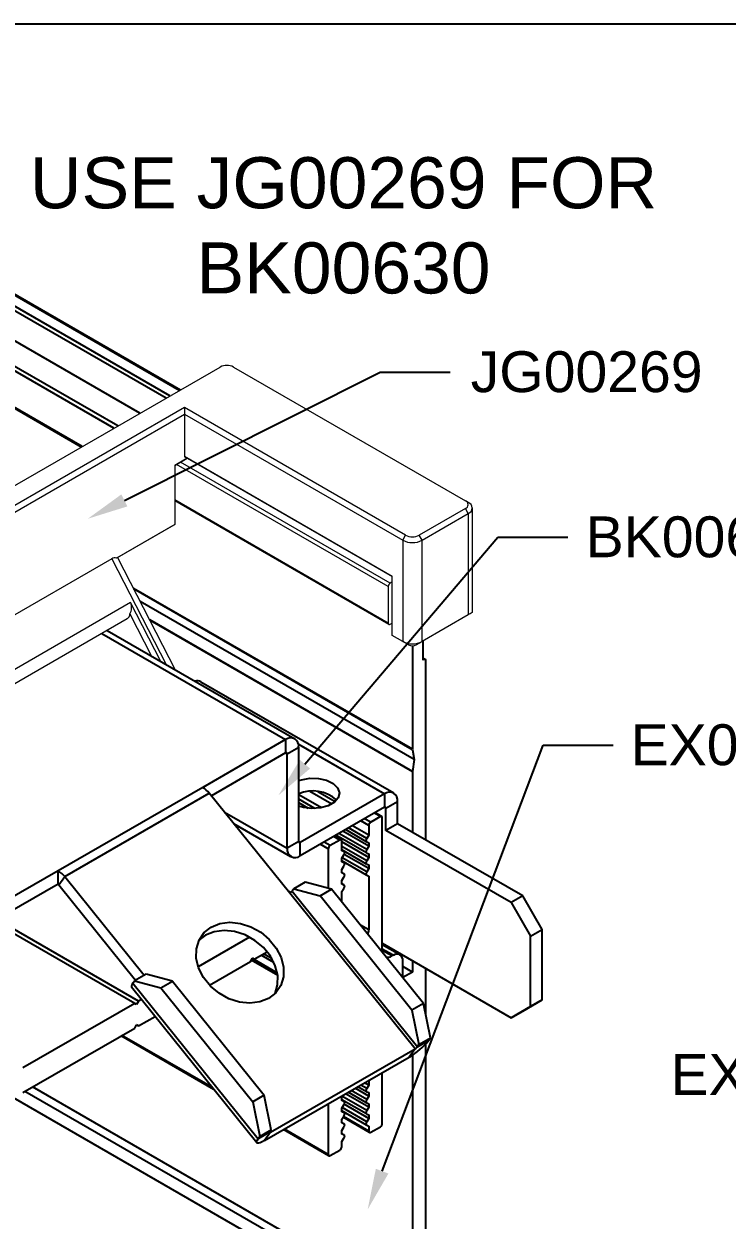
# Model space of a CAD drawing. Extents: x -0.1 to 11.3, y -13.9 to 0.
# Drawn here: x 2.934 to 5.512, y -4.389 to 0 of the extents above; entities that cross this region are included whole.
import ezdxf
from ezdxf import colors
from ezdxf.entities.mleader import LeaderData, LeaderLine
from ezdxf.math import Vec2, Vec3

# ---------------------------------------------------------------- set-up
doc = ezdxf.new("R2010")
doc.units = 0
doc.header["$LTSCALE"] = 0.5
doc.header["$MEASUREMENT"] = 0
for name, color, linetype in [('Brackets', 181, 'CONTINUOUS'), ('FAB DWG', 221, 'CONTINUOUS'), ('Housing', 150, 'CONTINUOUS')]:
    doc.layers.add(name, color=color, linetype=linetype)
doc.layers.add('Jig', color=41, linetype='CONTINUOUS', lineweight=13)
doc.layers.add('Text-Unprinted', color=131, linetype='CONTINUOUS', plot=False)
doc.styles.get("Standard").update_dxf_attribs({"font": 'arial.ttf'})

msp = doc.modelspace()

# ---------------------------------------------------------------- linework, layer by layer
at = {"layer": 'Brackets', "linetype": 'Continuous', "lineweight": 25, "transparency": 16777216}
for p, q in [((3.2192, -2.2372), (3.8933, -2.6262)), ((3.239, -2.2257), (3.9272, -2.6229)), ((3.5825, -2.414), (4.2896, -2.8221)), ((3.8933, -2.6262), (3.5896, -2.8015)), ((3.8933, -2.6262), (3.8933, -2.6751)), ((3.8933, -2.6751), (3.6211, -2.8322)), ((3.8933, -2.6751), (3.899, -2.6783)), ((3.899, -2.6783), (3.9413, -2.6539)), ((3.9403, -2.6434), (4.2557, -2.8254)), ((3.9413, -3.0004), (3.9413, -2.6539)), ((3.899, -3.0248), (3.899, -2.6783)), ((3.5896, -2.8015), (3.0593, -3.1076)), ((3.0833, -3.1289), (3.6136, -2.8228)), ((3.9087, -3.1898), (3.6136, -2.8228)), ((4.2557, -2.8254), (3.9469, -3.0036)), ((4.2557, -2.8254), (4.2557, -2.8742)), ((3.6695, -2.8923), (3.899, -3.0248)), ((4.2557, -2.8742), (3.9469, -3.0525)), ((4.2557, -2.8742), (4.2614, -2.8775)), ((4.2614, -2.8775), (4.3037, -2.8531)), ((4.2614, -2.9592), (4.2614, -2.8775)), ((4.3037, -2.9348), (4.3037, -2.8531)), ((3.913, -3.0558), (3.7039, -2.9351)), ((4.3037, -2.9348), (4.2614, -2.9592)), ((4.7633, -3.2), (4.3037, -2.9348)), ((4.721, -3.2244), (4.2614, -2.9592)), ((3.9413, -3.0004), (3.899, -3.0248)), ((3.9413, -3.0004), (3.9469, -3.0036)), ((3.9469, -3.0525), (3.9469, -3.0036)), ((3.0593, -3.1076), (2.7556, -3.2829)), ((3.0593, -3.1564), (3.0593, -3.1076)), ((3.0593, -3.1564), (2.7556, -3.3317)), ((3.0621, -3.1589), (3.0833, -3.1289)), ((3.0621, -3.1589), (3.3433, -3.5087)), ((3.0833, -3.1289), (3.3742, -3.4908)), ((3.9654, -3.1496), (3.9231, -3.174)), ((4.062, -3.1754), (3.9654, -3.1496)), ((3.912, -3.1876), (3.9024, -3.1821)), ((4.3679, -3.7611), (3.9087, -3.1898)), ((3.9231, -3.174), (3.9171, -3.1825)), ((3.9171, -3.1825), (4.3764, -3.7538)), ((3.9231, -3.174), (4.0197, -3.1998)), ((4.0197, -3.1998), (4.062, -3.1754)), ((4.3565, -3.6188), (4.0197, -3.1998)), ((4.3988, -3.5944), (4.062, -3.1754)), ((4.7633, -3.2), (4.721, -3.2244)), ((4.834, -3.3225), (4.7633, -3.2)), ((4.721, -3.2244), (4.7917, -3.3469)), ((4.7917, -3.3469), (4.834, -3.3225)), ((4.834, -3.5814), (4.834, -3.3225)), ((3.5991, -3.3441), (3.5756, -3.3621)), ((4.248, -3.3736), (4.721, -3.6466)), ((4.7917, -3.6058), (4.7917, -3.3469)), ((3.3332, -3.5195), (3.3392, -3.511)), ((3.3815, -3.4866), (3.3392, -3.511)), ((3.3392, -3.511), (3.4358, -3.5368)), ((3.4781, -3.5124), (3.3815, -3.4866)), ((3.7876, -4.1057), (3.3283, -3.5343)), ((3.3332, -3.5195), (3.7925, -4.0908)), ((3.4358, -3.5368), (3.4781, -3.5124)), ((3.4358, -3.5368), (3.7726, -3.9558)), ((3.4781, -3.5124), (3.8149, -3.9314)), ((4.3988, -3.5944), (4.3565, -3.6188)), ((4.4247, -3.7209), (4.3988, -3.5944)), ((4.7633, -3.6222), (4.834, -3.5814)), ((4.834, -3.5814), (4.7917, -3.6058)), ((4.3565, -3.6188), (4.3824, -3.7453)), ((4.7917, -3.6058), (4.721, -3.6466)), ((4.721, -3.6466), (4.7633, -3.6222)), ((4.3764, -3.7538), (4.4187, -3.7294)), ((4.3824, -3.7453), (4.4247, -3.7209)), ((4.4187, -3.7294), (4.4247, -3.7209)), ((3.8376, -4.0672), (4.3679, -3.7611)), ((4.3679, -3.7611), (4.3468, -3.7912)), ((4.3764, -3.7538), (4.3824, -3.7453)), ((3.8165, -4.0973), (4.3468, -3.7912)), ((3.8149, -3.9314), (3.7726, -3.9558)), ((3.8408, -4.0579), (3.8149, -3.9314)), ((3.7726, -3.9558), (3.7985, -4.0823)), ((3.8348, -4.0664), (3.7925, -4.0908)), ((3.7985, -4.0823), (3.8408, -4.0579)), ((3.8376, -4.0672), (3.8165, -4.0973)), ((3.8408, -4.0579), (3.8348, -4.0664)), ((3.8358, -4.065), (3.8376, -4.0672)), ((3.7985, -4.0823), (3.7925, -4.0908))]:
    msp.add_line(p, q, dxfattribs=at)
at = {"layer": 'Brackets', "linetype": 'Continuous', "lineweight": 25, "transparency": 16777216, "flags": 128}
for points in [[(3.9413, -2.7767), (3.9512, -2.7734), (3.9818, -2.7682), (4.0136, -2.7689), (4.0433, -2.7756), (4.0676, -2.7875), (4.0839, -2.8033), (4.0904, -2.8213), (4.0865, -2.8395), (4.0725, -2.856), (4.05, -2.869), (4.0213, -2.8771), (3.9897, -2.8794), (3.9586, -2.8756), (3.9413, -2.8705)], [(3.6203, -3.314), (3.6524, -3.301), (3.6889, -3.2964), (3.7274, -3.3004), (3.7659, -3.3128), (3.802, -3.3329), (3.8336, -3.3595), (3.859, -3.3911), (3.8767, -3.4258), (3.8855, -3.4616), (3.8851, -3.4965), (3.8754, -3.5284), (3.857, -3.5554), (3.8309, -3.576), (3.7988, -3.589), (3.7623, -3.5936), (3.7238, -3.5896), (3.6853, -3.5772), (3.6492, -3.5571), (3.6176, -3.5305), (3.5922, -3.4989), (3.5745, -3.4642), (3.5657, -3.4283), (3.5661, -3.3935), (3.5758, -3.3616), (3.5942, -3.3346), (3.6203, -3.314)], [(3.8545, -3.558), (3.8639, -3.5266), (3.8644, -3.4917), (3.8555, -3.4559), (3.8379, -3.4212), (3.8125, -3.3896), (3.7808, -3.363), (3.7447, -3.3429), (3.7063, -3.3305), (3.6677, -3.3264), (3.6313, -3.3311), (3.5991, -3.3441)], [(3.3332, -3.5195), (3.3295, -3.5257), (3.3277, -3.5305), (3.328, -3.5338), (3.3283, -3.5343)], [(3.8376, -4.0672), (3.8366, -4.0678), (3.8357, -4.0681), (3.8349, -4.0683), (3.8344, -4.0683), (3.8342, -4.0681), (3.8341, -4.0677), (3.8343, -4.0672), (3.8348, -4.0664)], [(3.8165, -4.0973), (3.8076, -4.102), (3.7999, -4.1053), (3.7939, -4.1069), (3.7896, -4.1069), (3.7873, -4.1051), (3.787, -4.1018), (3.7887, -4.097), (3.7925, -4.0908)]]:
    msp.add_lwpolyline(points, dxfattribs=at)
at = {"layer": 'Brackets', "linetype": 'Continuous', "lineweight": 25, "transparency": 16777216}
for centre, radius, start, end in [((3.5695, -2.4389), 0.0281, 62.4048, 106.2574), ((3.912, -2.6492), 0.0296, 350.7797, 129.185), ((3.8955, -2.6778), 0.00349, 350.7797, 129.185), ((3.544, -2.8771), 0.0882, 37.9797, 58.8998), ((3.9935, -2.9451), 0.1305, 48.0715, 113.6028), ((4.2744, -2.8484), 0.0296, 350.7797, 129.185), ((4.2579, -2.877), 0.00349, 350.7797, 129.185), ((3.9282, -3.0295), 0.0296, 170.7797, 309.185), ((3.9447, -3.0009), 0.00349, 170.7797, 309.185), ((3.0137, -3.1831), 0.0882, 37.9797, 58.8998), ((3.0539, -3.1653), 0.0104, 37.9797, 58.8998), ((3.8934, -3.1634), 0.0305, 300.0994, 321.2368), ((4.2172, -3.5676), 0.2585, 300.0994, 321.2368), ((4.3526, -3.7347), 0.0305, 300.0994, 321.2368)]:
    msp.add_arc(centre, radius, start, end, dxfattribs=at)
at = {"layer": 'Housing', "linetype": 'Continuous', "lineweight": 25, "transparency": 16777216}
for p, q in [((3.5044, -1.3448), (2.3844, -0.6984)), ((2.387, -0.6965), (3.5073, -1.3431)), ((3.4549, -1.3733), (2.3416, -0.7308)), ((3.469, -1.3652), (2.3538, -0.7215)), ((3.3594, -1.4285), (2.2599, -0.7939)), ((3.2639, -1.4836), (2.1792, -0.8575)), ((3.2781, -1.4754), (2.1911, -0.848)), ((3.1443, -1.5526), (2.0797, -0.9382)), ((3.1472, -1.5509), (2.0821, -0.9362)), ((4.3583, -2.6615), (3.3358, -2.0714)), ((4.3584, -2.6631), (3.3368, -2.0735)), ((4.3653, -2.6991), (3.3601, -2.1189)), ((4.3584, -2.7431), (3.395, -2.1871)), ((4.3583, -2.7448), (3.3963, -2.1896)), ((4.3583, -2.2819), (4.3583, -2.6615)), ((4.3972, -2.3345), (4.3972, -2.2642)), ((4.3972, -2.327), (4.4057, -2.332)), ((4.4007, -2.3324), (4.3972, -2.3304)), ((4.4007, -2.3324), (4.3972, -2.3345)), ((4.4078, -2.9949), (4.4078, -2.3365)), ((4.3584, -2.6631), (4.3653, -2.6991)), ((4.3653, -2.6991), (4.3584, -2.7431)), ((4.3583, -2.7448), (4.3583, -2.9663)), ((4.0247, -2.8765), (3.9413, -2.8283)), ((4.0006, -2.8793), (3.9413, -2.845)), ((4.0623, -2.863), (3.9825, -2.8169)), ((4.0749, -2.854), (4.0118, -2.8176)), ((3.9778, -2.8786), (3.9413, -2.8576)), ((4.2409, -2.9089), (4.2182, -2.8959)), ((4.2212, -2.8942), (4.2459, -2.9085)), ((4.1985, -2.9416), (4.1687, -2.9244)), ((4.2055, -2.9294), (4.1829, -2.9163)), ((4.2409, -2.9089), (4.2055, -2.9294)), ((4.248, -3.3998), (4.248, -2.913)), ((4.0924, -2.9946), (4.0697, -2.9816)), ((4.0727, -2.9799), (4.0974, -2.9942)), ((4.1901, -3.042), (4.0776, -2.9771)), ((4.1906, -3.0297), (4.0884, -2.9708)), ((4.1985, -3.0176), (4.1029, -2.9624)), ((4.1901, -3.0012), (4.1129, -2.9566)), ((4.1906, -2.9889), (4.1238, -2.9504)), ((4.1985, -2.9767), (4.1383, -2.942)), ((4.1985, -2.9767), (4.1906, -2.9889)), ((4.1985, -2.9416), (4.1985, -2.9767)), ((4.05, -3.0273), (4.0202, -3.0101)), ((4.057, -3.0151), (4.0344, -3.002)), ((4.05, -3.0273), (4.05, -3.1722)), ((4.0924, -2.9946), (4.057, -3.0151)), ((4.0995, -3.0339), (4.0995, -2.9987)), ((4.1985, -3.0584), (4.0995, -3.0013)), ((4.1906, -3.0706), (4.0995, -3.018)), ((4.1906, -3.0014), (4.1985, -3.0045)), ((4.1985, -3.0176), (4.1906, -3.0297)), ((4.1985, -3.0045), (4.1985, -3.0176)), ((4.1901, -3.0829), (4.0995, -3.0305)), ((4.0995, -3.0324), (4.1078, -3.0372)), ((4.1073, -3.037), (4.0995, -3.0324)), ((4.1073, -3.037), (4.0995, -3.0339)), ((4.0995, -3.0616), (4.1073, -3.0495)), ((4.0995, -3.0747), (4.0995, -3.0616)), ((4.1901, -3.1237), (4.0995, -3.0714)), ((4.1906, -3.1114), (4.1008, -3.0596)), ((4.1985, -3.0992), (4.1085, -3.0473)), ((4.1906, -3.0423), (4.1985, -3.0453)), ((4.1985, -3.0584), (4.1906, -3.0706)), ((4.1985, -3.0453), (4.1985, -3.0584)), ((4.0995, -3.0732), (4.1078, -3.078)), ((4.1073, -3.0778), (4.0995, -3.0732)), ((4.1073, -3.0778), (4.0995, -3.0747)), ((4.0995, -3.1025), (4.1073, -3.0903)), ((4.0995, -3.1155), (4.0995, -3.1025)), ((4.0995, -3.114), (4.1078, -3.1188)), ((4.1073, -3.1186), (4.0995, -3.1141)), ((4.1073, -3.1186), (4.0995, -3.1155)), ((4.1906, -3.0831), (4.1985, -3.0862)), ((4.1985, -3.0992), (4.1906, -3.1114)), ((4.1985, -3.0862), (4.1985, -3.0992)), ((4.0995, -3.1433), (4.1073, -3.1311)), ((4.0995, -3.1564), (4.0995, -3.1433)), ((4.0995, -3.1549), (4.1078, -3.1597)), ((4.1073, -3.1595), (4.0995, -3.1549)), ((4.1073, -3.1595), (4.0995, -3.1564)), ((4.1906, -3.1239), (4.1985, -3.127)), ((4.1985, -3.127), (4.1985, -3.3247)), ((4.0995, -3.1841), (4.1073, -3.172)), ((4.0995, -3.222), (4.0995, -3.1841)), ((3.3542, -3.5862), (2.8344, -3.2862)), ((3.34, -3.5944), (2.8202, -3.2944)), ((4.1985, -3.3247), (4.1678, -3.307)), ((3.7615, -3.3511), (3.573, -3.4599)), ((4.248, -3.378), (4.3126, -3.4153)), ((3.7784, -3.4318), (3.8258, -3.4045)), ((3.8504, -3.4438), (3.804, -3.417)), ((3.8435, -3.4304), (3.8122, -3.4123)), ((4.2876, -3.4177), (4.248, -3.3949)), ((4.2833, -3.4202), (4.248, -3.3998)), ((4.2876, -3.4177), (4.2833, -3.4202)), ((3.614, -3.5267), (3.7643, -3.44)), ((3.7643, -3.44), (3.7714, -3.4277)), ((3.8643, -3.4912), (3.7671, -3.4351)), ((3.7708, -3.4287), (3.8628, -3.4818)), ((3.7784, -3.4318), (3.7714, -3.4277)), ((3.7714, -3.4277), (3.7784, -3.4318)), ((4.3229, -3.4994), (4.3229, -3.4382)), ((4.3583, -3.479), (4.3229, -3.4586)), ((4.3583, -3.4373), (4.3583, -3.479)), ((4.4078, -3.638), (4.4078, -3.4659)), ((4.3583, -3.479), (4.3229, -3.4994)), ((3.34, -3.5944), (2.9299, -3.8311)), ((3.3471, -3.5985), (3.34, -3.5944)), ((3.3542, -3.5862), (3.3471, -3.5985)), ((3.365, -3.58), (3.3542, -3.5862)), ((3.3542, -3.6767), (3.4147, -3.6418)), ((2.9299, -3.9215), (3.34, -3.6848)), ((3.34, -3.6848), (3.3471, -3.6726)), ((3.3542, -3.6767), (3.3471, -3.6726)), ((3.3471, -3.6726), (3.3542, -3.6767)), ((3.6299, -3.9095), (3.2903, -3.7135)), ((3.6248, -3.9032), (3.2933, -3.7118)), ((4.4078, -5.0543), (4.4078, -3.7426)), ((4.3582, -3.7841), (4.3582, -4.7047)), ((4.248, -4.0343), (4.248, -3.8483)), ((4.3582, -4.7047), (2.9656, -3.9009)), ((4.1985, -3.9346), (4.1484, -3.9057)), ((4.1901, -3.9183), (4.1584, -3.8999)), ((4.1906, -3.906), (4.1693, -3.8937)), ((4.1985, -3.8938), (4.1837, -3.8853)), ((4.1985, -3.8938), (4.1906, -3.906)), ((4.1985, -3.8768), (4.1985, -3.8938)), ((4.3582, -4.7851), (2.8959, -3.9411)), ((4.3651, -4.7408), (2.9377, -3.917)), ((4.0995, -3.9509), (4.0995, -3.934)), ((4.1906, -3.9876), (4.0995, -3.935)), ((4.1901, -3.9999), (4.0995, -3.9476)), ((4.0995, -3.9494), (4.1078, -3.9542)), ((4.1073, -3.954), (4.0995, -3.9495)), ((4.1985, -3.9755), (4.113, -3.9261)), ((4.1901, -3.9591), (4.123, -3.9204)), ((4.1906, -3.9468), (4.1339, -3.9141)), ((4.1906, -3.9185), (4.1985, -3.9216)), ((4.1985, -3.9346), (4.1906, -3.9468)), ((4.1985, -3.9216), (4.1985, -3.9346)), ((4.05, -3.9625), (4.05, -4.1485)), ((4.1073, -3.954), (4.0995, -3.9509)), ((4.0995, -3.9787), (4.1073, -3.9665)), ((4.0995, -3.9918), (4.0995, -3.9787)), ((4.1901, -4.0408), (4.0995, -3.9884)), ((4.0995, -3.9903), (4.1078, -3.9951)), ((4.1073, -3.9949), (4.0995, -3.9903)), ((4.1073, -3.9949), (4.0995, -3.9918)), ((4.1906, -4.0285), (4.1008, -3.9766)), ((4.1985, -4.0163), (4.1085, -3.9644)), ((4.1906, -3.9593), (4.1985, -3.9624)), ((4.1985, -3.9755), (4.1906, -3.9876)), ((4.1985, -3.9624), (4.1985, -3.9755)), ((4.0995, -4.0195), (4.1073, -4.0074)), ((4.0995, -4.0326), (4.0995, -4.0195)), ((4.0995, -4.0311), (4.1078, -4.0359)), ((4.1073, -4.0357), (4.0995, -4.0311)), ((4.1073, -4.0357), (4.0995, -4.0326)), ((4.2005, -4.0674), (4.1044, -4.0119)), ((4.1985, -4.0628), (4.106, -4.0095)), ((4.1906, -4.0001), (4.1985, -4.0032)), ((4.1985, -4.0163), (4.1906, -4.0285)), ((4.1985, -4.0032), (4.1985, -4.0163)), ((4.052, -4.1531), (3.8859, -4.0572)), ((4.05, -4.1485), (3.8888, -4.0555)), ((4.0995, -4.0604), (4.1073, -4.0482)), ((4.0995, -4.0734), (4.0995, -4.0604)), ((4.0995, -4.0719), (4.1078, -4.0767)), ((4.1073, -4.0765), (4.0995, -4.072)), ((4.1073, -4.0765), (4.0995, -4.0734)), ((4.1906, -4.041), (4.1985, -4.0441)), ((4.1985, -4.0441), (4.1985, -4.0628)), ((4.2055, -4.0669), (4.2409, -4.0465)), ((4.0995, -4.1012), (4.1073, -4.089)), ((4.0995, -4.12), (4.0995, -4.1012)), ((4.057, -4.1526), (4.0924, -4.1322))]:
    msp.add_line(p, q, dxfattribs=at)
at = {"layer": 'Housing', "linetype": 'Continuous', "transparency": 16777216}
msp.add_line((3.9471, -2.8725), (3.9413, -2.8691), dxfattribs=at)
at = {"layer": 'Housing', "linetype": 'Continuous', "lineweight": 25, "transparency": 16777216, "flags": 128}
for points in [[(4.1906, -2.9889), (4.1895, -2.9908), (4.1887, -2.9928), (4.1882, -2.9948), (4.1881, -2.9966), (4.1882, -2.9983), (4.1887, -2.9997), (4.1895, -3.0008), (4.1906, -3.0014)], [(4.1073, -3.0495), (4.1084, -3.0476), (4.1092, -3.0456), (4.1097, -3.0436), (4.1099, -3.0418), (4.1097, -3.0401), (4.1092, -3.0387), (4.1084, -3.0376), (4.1073, -3.037)], [(4.1906, -3.0297), (4.1895, -3.0316), (4.1887, -3.0336), (4.1882, -3.0356), (4.1881, -3.0375), (4.1882, -3.0391), (4.1887, -3.0405), (4.1895, -3.0416), (4.1906, -3.0423)], [(4.1906, -3.0706), (4.1895, -3.0725), (4.1887, -3.0745), (4.1882, -3.0764), (4.1881, -3.0783), (4.1882, -3.08), (4.1887, -3.0814), (4.1895, -3.0824), (4.1906, -3.0831)], [(4.1073, -3.0903), (4.1084, -3.0884), (4.1092, -3.0864), (4.1097, -3.0845), (4.1099, -3.0826), (4.1097, -3.0809), (4.1092, -3.0795), (4.1084, -3.0785), (4.1073, -3.0778)], [(4.1906, -3.1114), (4.1895, -3.1133), (4.1887, -3.1153), (4.1882, -3.1173), (4.1881, -3.1191), (4.1882, -3.1208), (4.1887, -3.1222), (4.1895, -3.1232), (4.1906, -3.1239)], [(4.1073, -3.1311), (4.1084, -3.1292), (4.1092, -3.1273), (4.1097, -3.1253), (4.1099, -3.1234), (4.1097, -3.1217), (4.1092, -3.1204), (4.1084, -3.1193), (4.1073, -3.1186)], [(4.1073, -3.172), (4.1084, -3.1701), (4.1092, -3.1681), (4.1097, -3.1661), (4.1099, -3.1643), (4.1097, -3.1626), (4.1092, -3.1612), (4.1084, -3.1601), (4.1073, -3.1595)], [(4.1906, -3.906), (4.1895, -3.9079), (4.1887, -3.9099), (4.1882, -3.9118), (4.1881, -3.9137), (4.1882, -3.9154), (4.1887, -3.9168), (4.1895, -3.9178), (4.1906, -3.9185)], [(4.1906, -3.9468), (4.1895, -3.9487), (4.1887, -3.9507), (4.1882, -3.9527), (4.1881, -3.9545), (4.1882, -3.9562), (4.1887, -3.9576), (4.1895, -3.9586), (4.1906, -3.9593)], [(4.1073, -3.9665), (4.1084, -3.9646), (4.1092, -3.9627), (4.1097, -3.9607), (4.1099, -3.9588), (4.1097, -3.9571), (4.1092, -3.9558), (4.1084, -3.9547), (4.1073, -3.954)], [(4.1906, -3.9876), (4.1895, -3.9895), (4.1887, -3.9915), (4.1882, -3.9935), (4.1881, -3.9954), (4.1882, -3.997), (4.1887, -3.9984), (4.1895, -3.9995), (4.1906, -4.0001)], [(4.1073, -4.0074), (4.1084, -4.0055), (4.1092, -4.0035), (4.1097, -4.0015), (4.1099, -3.9997), (4.1097, -3.998), (4.1092, -3.9966), (4.1084, -3.9955), (4.1073, -3.9949)], [(4.1073, -4.0482), (4.1084, -4.0463), (4.1092, -4.0443), (4.1097, -4.0423), (4.1099, -4.0405), (4.1097, -4.0388), (4.1092, -4.0374), (4.1084, -4.0364), (4.1073, -4.0357)], [(4.1906, -4.0285), (4.1895, -4.0304), (4.1887, -4.0323), (4.1882, -4.0343), (4.1881, -4.0362), (4.1882, -4.0379), (4.1887, -4.0393), (4.1895, -4.0403), (4.1906, -4.041)], [(4.1073, -4.089), (4.1084, -4.0871), (4.1092, -4.0852), (4.1097, -4.0832), (4.1099, -4.0813), (4.1097, -4.0796), (4.1092, -4.0782), (4.1084, -4.0772), (4.1073, -4.0765)]]:
    msp.add_lwpolyline(points, dxfattribs=at)
at = {"layer": 'Housing', "linetype": 'Continuous', "transparency": 16777216, "flags": 128}
msp.add_lwpolyline([(4.2487, -3.4076), (4.2486, -3.4073), (4.248, -3.3998)], dxfattribs=at)
at = {"layer": 'Housing', "linetype": 'Continuous', "lineweight": 25, "transparency": 16777216}
for centre, radius, start, end in [((4.4035, -2.3358), 0.00437, 350.7797, 129.185), ((4.3663, -2.6616), 0.00807, 179.7219, 190.5865), ((4.3691, -2.7449), 0.0108, 170.8663, 179.7929), ((4.2138, -2.9423), 0.0154, 122.6023, 177.3977), ((4.2436, -2.9123), 0.00437, 350.7797, 129.185), ((4.0653, -3.028), 0.0154, 122.6023, 177.3977), ((4.0952, -2.998), 0.00437, 350.7797, 129.185), ((4.1626, -3.3234), 0.0359, 332.3612, 357.9956), ((4.2681, -3.398), 0.0269, 257.0937, 304.549), ((4.3014, -3.4347), 0.0218, 350.7797, 129.185), ((4.2326, -4.0336), 0.0154, 302.6023, 357.3977), ((4.2028, -4.0635), 0.00437, 170.7797, 309.185), ((4.0841, -4.1193), 0.0154, 302.6023, 357.3977), ((4.0543, -4.1492), 0.00437, 170.7797, 309.185)]:
    msp.add_arc(centre, radius, start, end, dxfattribs=at)
at = {"layer": 'Jig', "linetype": 'Continuous', "transparency": 16777216}
for p, q in [((1.3902, -2.565), (3.6529, -1.259)), ((3.7024, -1.259), (4.5527, -1.7498)), ((3.5221, -1.408), (1.6483, -2.4895)), ((1.6695, -2.5017), (3.5221, -1.4325)), ((4.3335, -1.8763), (3.5221, -1.408)), ((3.5221, -1.408), (3.5221, -1.4325)), ((3.5221, -1.4325), (3.5221, -1.5877)), ((3.5221, -1.4325), (4.3229, -1.8947)), ((3.5327, -1.5938), (3.4868, -1.6203)), ((3.4868, -1.6203), (3.5327, -1.5938)), ((3.4868, -1.6203), (3.4868, -1.8367)), ((4.2699, -2.0641), (3.4938, -1.6162)), ((4.277, -2.0519), (3.508, -1.6081)), ((3.5221, -1.5877), (3.5327, -1.5938)), ((4.284, -2.0274), (3.5221, -1.5877)), ((3.5327, -1.5938), (3.5327, -1.5938)), ((3.5327, -1.5938), (4.284, -2.0274)), ((4.2699, -2.1989), (3.4868, -1.7469)), ((4.272, -2.2035), (3.4868, -1.7503)), ((4.5633, -1.7559), (4.5527, -1.7498)), ((4.5527, -1.7784), (4.383, -1.8763)), ((4.3936, -1.8947), (4.5633, -1.7967)), ((4.5633, -1.7967), (4.5527, -1.7784)), ((4.5633, -1.7967), (4.5633, -2.1683)), ((4.578, -1.7763), (4.578, -2.1599)), ((3.4868, -1.8367), (3.2729, -1.9601)), ((3.2775, -1.9575), (3.4762, -1.8429)), ((3.4762, -1.8429), (3.4868, -1.8367)), ((4.3229, -1.8947), (4.3335, -1.8763)), ((4.3936, -1.8947), (4.383, -1.8763)), ((4.3229, -1.8947), (4.3229, -2.2662)), ((4.3936, -2.2662), (4.3936, -1.8947)), ((3.2562, -1.9623), (1.9955, -2.6899)), ((3.2562, -1.9623), (3.4549, -2.3503)), ((3.2775, -1.9575), (3.4884, -2.3697)), ((4.284, -2.0478), (4.277, -2.0519)), ((4.284, -2.2438), (4.284, -2.0274)), ((4.2699, -2.0641), (4.2699, -2.1989)), ((3.325, -2.1234), (2.1695, -2.7903)), ((3.4354, -2.339), (3.325, -2.1234)), ((3.3123, -2.1834), (2.2152, -2.8166)), ((3.3225, -2.1644), (3.402, -2.3198)), ((4.5633, -2.1683), (4.3936, -2.2662)), ((4.277, -2.203), (4.284, -2.1989)), ((4.3229, -2.2662), (4.284, -2.2438)), ((4.3441, -2.2785), (4.3229, -2.2662)), ((4.3724, -2.2785), (4.3936, -2.2662))]:
    msp.add_line(p, q, dxfattribs=at)
at = {"layer": 'Jig', "linetype": 'Continuous', "transparency": 16777216, "flags": 128}
msp.add_lwpolyline([(3.2729, -1.9601), (3.276, -1.9584), (3.2774, -1.9576), (3.2775, -1.9575)], dxfattribs=at)
at = {"layer": 'Jig', "linetype": 'Continuous', "transparency": 16777216}
for centre, radius, start, end in [((3.6777, -1.3068), 0.0538, 62.616, 117.384), ((4.5473, -1.7641), 0.0153, 290.7714, 69.2286), ((4.5556, -1.7763), 0.0218, 290.7714, 69.2286), ((4.3583, -1.8285), 0.0538, 242.616, 297.384), ((4.3583, -1.8264), 0.0769, 242.616, 297.384), ((3.2667, -1.9782), 0.0191, 71.1532, 123.3165), ((4.2852, -2.0648), 0.0154, 122.6023, 177.3977), ((3.2851, -2.1415), 0.0438, 328.56, 24.4573), ((3.2994, -2.1643), 0.0231, 303.931, 359.7133), ((9.6984, -11.0557), 10.2643, 119.92485, 120.01921), ((4.2742, -2.1996), 0.00437, 170.7797, 309.185), ((4.3583, -2.198), 0.0769, 242.616, 297.384), ((4.3583, -2.2512), 0.0307, 242.616, 297.384)]:
    msp.add_arc(centre, radius, start, end, dxfattribs=at)
at = {"layer": 'Text-Unprinted', "transparency": 16777216}
msp.add_lwpolyline([(0, 0), (11.3039, 0), (11.3039, -13.9431), (0, -13.9431)], close=True, dxfattribs=at)

# ---------------------------------------------------------------- texts
at = {"layer": 'FAB DWG', "transparency": 16777216, "insert": (4.1058, -0.7404), "char_height": 0.1875, "attachment_point": 5}
msp.add_mtext_dynamic_manual_height_columns('USE JG00269 FOR BK00630', width=2.949978, gutter_width=0.625, heights=[0], dxfattribs=at)

# ---------------------------------------------------------------- leaders
at = {"layer": 'FAB DWG', "transparency": 16777216}
ml = msp.add_multileader_mtext('Standard', dxfattribs=at)
ml.set_content('JG00269', color=256)
ml.set_leader_properties()
ml.build(insert=Vec2(0, 0))
ml.multileader.update_dxf_attribs({"dogleg_length": 0.36, "arrow_head_size": 0.15})
ctx = ml.context
ctx.base_point, ctx.char_height, ctx.arrow_head_size, ctx.landing_gap_size, ctx.plane_origin = Vec3(4.4967, -1.2774), 0.15, 0.15, 0.09, Vec3(4.0908, -3.0267)
ctx.text_align_type = 2
notes = []
notes.append((ctx, [(1, (1, 1, 0), (4.2397, -1.2774), (1, 0), 0.257, [(0, [(3.1681, -1.8157)], 0, [])])]))
ctx.mtext.insert, ctx.mtext.width, ctx.mtext.defined_height, ctx.mtext.alignment, ctx.mtext.flow_direction = Vec3(5.4223, -1.2012), 2.307685, 0.426, 3, 5
ml = msp.add_multileader_mtext('Standard', dxfattribs=at)
ml.set_content('BK00630', color=256)
ml.set_leader_properties()
ml.build(insert=Vec2(0, 0))
ml.multileader.update_dxf_attribs({"dogleg_length": 0.36, "arrow_head_size": 0.15})
ctx = ml.context
ctx.base_point, ctx.char_height, ctx.arrow_head_size, ctx.landing_gap_size, ctx.plane_origin = Vec3(4.9287, -1.8834), 0.15, 0.15, 0.09, Vec3(4.7899, -4.0416)
ctx.text_align_type = 2
notes.append((ctx, [(1, (1, 1, 0), (4.6717, -1.8834), (1, 0), 0.257, [(0, [(3.8672, -2.8307)], 0, [])])]))
ctx.mtext.insert, ctx.mtext.width, ctx.mtext.defined_height, ctx.mtext.alignment, ctx.mtext.flow_direction = Vec3(5.8555, -1.8071), 2.307685, 0.426, 3, 5
ml = msp.add_multileader_mtext('Standard', dxfattribs=at)
ml.set_content('EX00014', color=256)
ml.set_leader_properties()
ml.build(insert=Vec2(0, 0))
ml.multileader.update_dxf_attribs({"dogleg_length": 0.36, "arrow_head_size": 0.15})
ctx = ml.context
ctx.base_point, ctx.char_height, ctx.arrow_head_size, ctx.landing_gap_size, ctx.plane_origin = Vec3(5.0947, -2.6462), 0.15, 0.15, 0.09, Vec3(5.117, -5.5611)
ctx.text_align_type = 2
notes.append((ctx, [(1, (1, 1, 0), (4.8378, -2.6462), (1, 0), 0.257, [(0, [(4.1943, -4.3501)], 0, [])])]))
ctx.mtext.insert, ctx.mtext.width, ctx.mtext.defined_height, ctx.mtext.alignment, ctx.mtext.flow_direction = Vec3(6.0203, -2.57), 2.307685, 0.426, 3, 5
ml = msp.add_multileader_mtext('Standard', dxfattribs=at)
ml.set_content('EX00014', color=256)
ml.set_leader_properties()
ml.build(insert=Vec2(0, 0))
ml.multileader.update_dxf_attribs({"dogleg_length": 0.36, "arrow_head_size": 0.15})
ctx = ml.context
ctx.base_point, ctx.char_height, ctx.arrow_head_size, ctx.landing_gap_size, ctx.plane_origin = Vec3(5.2147, -3.8565), 0.15, 0.15, 0.09, Vec3(5.8729, -5.561)
notes.append((ctx, [(1, (1, 1, 0), (6.4872, -3.8565), (-1, 0), 0.257, [(0, [(6.7957, -4.3501)], 0, [])])]))
ctx.mtext.insert, ctx.mtext.width, ctx.mtext.defined_height, ctx.mtext.flow_direction = Vec3(5.3047, -3.7802), 2.307685, 0.426, 5
for ctx, leaders in notes:
    for number, flags, end, landing, length, lines in leaders:
        leader = LeaderData()
        leader.index, (leader.has_last_leader_line, leader.has_dogleg_vector, leader.attachment_direction) = number, flags
        leader.last_leader_point, leader.dogleg_vector, leader.dogleg_length = Vec3(end), Vec3(landing), length
        for number, points, colour, breaks in lines:
            line = LeaderLine()
            line.index, line.vertices, line.color, line.breaks = number, Vec3.list(points), colors.encode_raw_color(colour), breaks
            leader.lines.append(line)
        ctx.leaders.append(leader)

doc.saveas('drawing.dxf')
